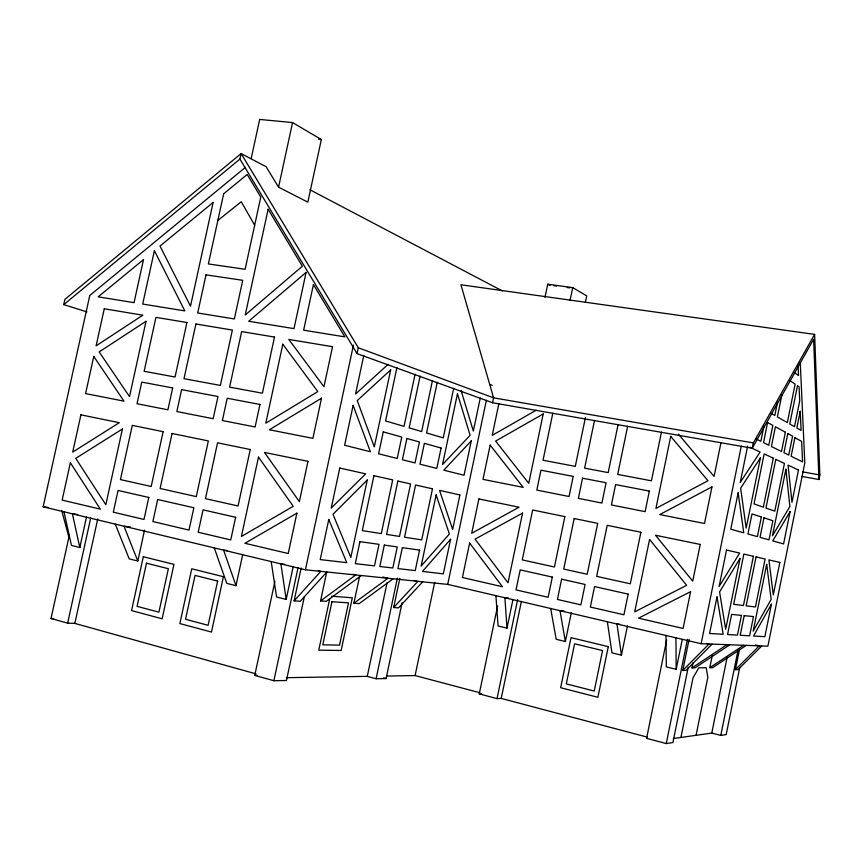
<?xml version="1.0" encoding="UTF-8"?>
<svg xmlns="http://www.w3.org/2000/svg" width="863" height="863" viewBox="0 0 863 863"><rect width="100%" height="100%" fill="white"/><g stroke="black" fill="none" stroke-linecap="round" stroke-linejoin="round"><path stroke-width="1.29" d="M673.291 738.534L711.781 733.065L720.799 735.405L737.897 650.853M761.749 645.945L738.027 669.634L735.405 669.677L739.526 649.3M739.656 667.962L726.193 734.596L720.799 735.405M818.933 479.515L819.85 474.974L814.618 334.391L460.928 284.779L493.593 397.832L492.557 402.741L752.245 448.221L813.636 339.256L818.933 479.515L801.77 476.408M666.678 639.915L646.581 738.34L666.247 743.561L672.903 742.568L688.221 667.293M720.993 442.514L714.079 476.43L678.372 434.111M665.966 635.481L666.322 666.905L676.182 669.3L682.266 639.418M666.247 743.561L687.487 639.278M712.083 644.122L685.988 670.432L682.752 670.486L689.095 639.354M729.828 644.769L695.06 667.854L692.007 667.886L693.065 662.676M680.907 737.455L693.032 677.779L698.825 667.811L706.193 667.735L707.833 677.336L696.074 735.298M245.308 167.444L89.774 295.48L43.15 506.797L305.416 569.796L447.724 584.391L701.123 643.712L741.285 446.139M747.617 446.16L740.249 482.449L760.13 452.029L749.99 447.271M752.245 448.221L753.323 442.913L814.618 334.391M746.333 645.384L712.644 667.671L709.796 667.692L712.191 655.869M763.895 426.139L760.832 441.284L756.171 438.987M777.509 402.277L774.834 415.481L770.67 413.107M711.781 733.065L727.261 656.646M781.91 394.628L777.39 416.937L787.336 422.59L795.125 384.132L789.699 380.486M661.436 432.158L651.446 480.82L617.703 474.413L627.638 426.246M607.336 621.759L611.975 652.86L621.446 655.168L627.444 625.977M585.416 417.552L575.287 466.365L543.032 460.238L552.816 413.215M594.499 420.443L584.629 468.134L608.188 472.611L618.102 424.574M550.68 608.491L556.204 639.31L565.362 641.533L571.284 612.892M544.974 297.368L547.725 284.218L572.719 287.627L586.732 295.89L585.384 302.363M647.444 737.185L501.22 698.404L497.034 698.62L479.267 693.895L497.617 605.912M570.044 300.497L572.719 287.627M495.891 595.664L498.091 625.988L507.002 628.156L512.902 599.817M497.034 698.62L517.649 599.58M501.22 698.404L521.425 601.263M286.387 677.692L367.271 676.355L376.106 678.739L386.106 678.545L402.104 602.73M453.679 388.35L443.248 437.865L426.57 432.967L437.261 382.352M386.786 676.031L415.092 675.567L434.693 582.374M480.27 398.016L473.323 431.058L461.166 390.799M447.724 584.391L486.398 400.195M498.836 403.819L492.223 435.351L536.225 410.205M396.915 367.638L385.588 420.95L404.035 426.354L415.071 374.262M393.15 578.793L359.202 603.604L353.895 603.237L359.731 575.707M420.119 376.095L409.148 427.865L421.673 431.532L432.439 380.605M367.271 676.355L387.088 582.698M376.106 678.739L397.358 578.178M422.697 581.824L398.555 607.876L393.657 607.541L399.806 578.404M304.38 596.549L286.451 680.486L273.873 680.734L254.758 675.395L274.909 581.382M271.198 561.576L276.591 597.013L286.182 599.418L293.215 566.56M273.873 680.734L298.037 567.714M326.84 571.996L300.281 601.252L294.121 600.842L301.133 568.037M305.416 569.796L353.431 345.06M492.557 402.741L357.055 353.625L358.307 347.778L241.111 153.571L64.919 299.353L63.743 304.639L86.904 311.877M363.765 355.524L355.556 394.003L388.156 364.305M361.295 575.524L326.29 601.328L320.561 600.928L326.689 572.158M329.72 598.76L318.771 650.173L341.144 650.475L352.331 597.789L331.575 596.214M251.176 158.576L259.677 119.439L292.557 122.568L321.338 139.526L307.843 202.147L278.566 187.185L266.117 166.721L241.111 153.571L239.914 159.072L63.743 304.639M214.272 547.897L226.796 583.377L235.998 585.686L242.622 554.941M115.264 524.121L129.202 558.868L137.81 561.036L144.553 530.119M278.566 187.185L292.557 122.568M255.998 673.874L74.844 623.399L67.638 623.151L51.014 618.512L69.396 534.909M63.981 511.802L71.467 545.427L79.806 547.53L86.516 516.98M67.638 623.151L90.701 518.027M74.844 623.399L97.746 518.933M294.121 600.842L320.82 571.382L318.231 570.756M393.657 607.541L417.929 581.338M682.752 670.486L709.008 644.003L706.517 643.42M735.405 669.677L759.257 645.858L755.362 644.952M217.843 220.464L241.262 201.748L254.671 225.254M320.561 600.928L355.739 574.952L353.172 574.348M353.895 603.237L388.005 578.264L382.784 577.034M692.007 667.886L726.959 644.661M709.796 667.692L743.669 645.287M479.267 693.895L481.392 693.809M254.758 675.395L257.325 675.362M701.123 643.712L767.876 646.171L804.801 462.989L800.281 362.633M51.014 618.512L53.646 618.609M619.656 624.186L616.969 624.014L621.446 655.168M563.841 610.982L559.99 610.67L565.362 641.533M508.447 598.102L504.898 597.779L507.002 628.156M318.663 139.256L321.338 139.526M284.671 564.305L280.896 563.906L286.182 599.418M227.519 550.594L223.603 550.141L235.998 585.686M130.496 527.034L123.992 526.214L137.81 561.036M73.711 513.992L77.638 514.51M43.15 506.797L48.35 507.487M553.96 285.718L556.613 286.074M567.25 287.53L569.904 287.897M753.323 442.913L493.593 397.832L358.307 347.778M802.687 471.888L819.85 474.974M414.1 580.432L416.656 581.036M415.092 675.567L479.645 692.687M383.604 677.865L386.106 678.545M489.709 384.413L492.223 385.34M309.871 189.731L502.406 290.96M547.725 284.218L549.947 285.491M794.284 372.579L798.523 375.545L798.038 365.125M239.914 159.072L357.055 353.625M61.694 510.497L69.202 538.415M72.406 513.819L79.806 547.53M675.945 637.822L676.182 669.3M741.446 615.373L737.455 635.103L727.552 634.532L731.641 614.38L741.446 615.373M753.41 556.279L743.442 605.502L733.679 604.316L743.863 554.057L753.41 556.279M761.36 516.98L757.39 536.624L747.93 533.981L751.997 513.938L761.36 516.98M773.27 458.188L763.356 507.174L754.025 503.916L764.154 453.916L773.27 458.188M744.186 615.643L740.217 635.265L749.602 635.804L753.496 616.581L744.186 615.643M756.064 556.894L746.161 605.837L755.438 606.969L765.125 559.008L756.064 556.894M763.971 517.832L760.023 537.358L768.998 539.86L772.87 520.723L763.971 517.832M775.805 459.375L765.945 508.08L774.801 511.166L784.445 463.431L775.805 459.375M785.395 432.223L781.5 451.489L771.403 446.505L775.395 426.786L785.395 432.223M787.822 433.539L783.949 452.697L788.76 455.081L792.59 436.139L787.822 433.539M797.488 385.718L789.753 423.97L794.51 426.667L799.721 400.874L799.052 386.775L797.488 385.718M766.689 564.359L753.183 631.177L771.155 599.354L766.689 564.359M785.891 469.299L772.461 535.794L789.882 506.505L785.891 469.299M794.877 437.714L791.134 456.247L802.579 461.899L801.619 441.371L794.877 437.714M800.206 411.327L796.84 427.994L801.101 430.421L800.206 411.327M771.425 604.176L764.866 636.689L753.518 636.031L771.425 604.176M779.839 562.439L773.302 594.887L768.901 559.893L779.839 562.439M790.109 511.554L783.582 543.917L772.741 540.896L790.109 511.554M798.48 470.011L791.975 502.309L788.048 465.114L798.48 470.011M690.594 591.662L683.097 628.458L638.534 618.167L690.594 591.662M700.217 544.434L692.73 581.155L655.524 535.254L700.217 544.434M711.953 486.883L704.488 523.485L659.764 514.575L711.953 486.883M717.002 596.926L709.569 633.485L723.183 634.273L717.002 596.926M726.527 550.011L719.116 586.484L739.645 553.075L726.527 550.011M738.145 492.827L730.756 529.202L743.755 532.816L738.145 492.827M740.033 558.447L725.675 629.289L719.58 591.921L740.033 558.447M760.465 457.692L746.171 528.167L740.648 488.178L760.465 457.692M767.585 422.546L763.518 442.622L768.804 445.232L772.827 425.383L767.585 422.546M602.547 650.573L594.229 691.026L566.301 683.884L574.585 643.776L602.547 650.573M608.296 646.657L597.886 697.293L560.659 687.714L571.004 637.649L608.296 646.657M628.178 594.132L623.927 614.801L590.346 607.045L594.575 586.581L628.178 594.132M640.885 532.244L630.303 583.798L596.678 576.355L607.207 525.319L640.885 532.244M649.332 491.09L645.114 511.662L611.403 504.941L615.61 484.585L649.332 491.09M649.569 539.407L634.715 611.856L686.646 585.308L649.569 539.407M670.713 436.376L655.923 508.447L707.984 480.713L670.713 436.376M552.331 577.099L548.134 597.304L516.031 589.882L520.195 569.882L552.331 577.099M564.866 516.624L554.424 567.002L522.277 559.893L532.665 510.001L564.866 516.624M573.205 476.408L569.041 496.505L536.818 490.087L540.961 470.184L573.205 476.408M561.619 579.181L557.422 599.44L580.875 604.855L585.092 584.456L561.619 579.181M574.186 518.534L563.722 569.062L587.196 574.262L597.703 523.366L574.186 518.534M582.536 478.21L578.361 498.361L601.899 503.053L606.096 482.751L582.536 478.21M522.547 513.107L508.016 582.805L475.071 539.148L522.547 513.107M543.215 413.96L528.76 483.312L495.621 441.069L543.215 413.96M419.569 550.109L415.254 570.594L397.908 568.588L402.331 547.66L419.569 550.109M432.503 488.803L421.727 539.882L404.542 537.207L415.567 485.017L432.503 488.803M441.101 448.037L436.797 468.415L419.968 464.186L424.369 443.366L441.101 448.037M436.139 494.931L421.144 566.052L449.386 533.97L436.139 494.931M457.455 393.755L442.546 464.521L470.119 435.297L457.455 393.755M450.583 539.278L443.323 573.841L422.46 571.425L450.583 539.278M459.903 494.931L452.654 529.418L439.537 490.378L459.903 494.931M471.263 440.864L464.035 475.254L443.798 470.173L471.263 440.864M469.634 543.097L462.417 577.509L502.46 586.754L469.634 543.097M478.889 498.954L471.694 533.28L519.051 507.207L478.889 498.954M490.173 445.125L483 479.364L523.194 487.368L490.173 445.125M331.953 601.716L322.784 644.812L339.526 645.146L348.512 602.859L331.953 601.716M367.271 480.001L350.81 557.455L332.999 514.283L367.271 480.001M390.68 369.882L374.305 446.894L357.25 400.583L390.68 369.882M359.947 541.63L355.276 563.647L374.466 565.869L379.03 544.348L359.947 541.63M373.949 475.707L362.287 530.626L381.306 533.593L392.687 479.904L373.949 475.707M383.258 431.888L378.609 453.787L397.228 458.469L401.77 437.056L383.258 431.888M384.326 545.092L379.796 566.484L392.816 567.994L397.271 546.937L384.326 545.092M397.886 481.069L386.581 534.413L399.493 536.419L410.594 483.906L397.886 481.069M406.905 438.49L402.395 459.763L415.027 462.935L419.461 441.996L406.905 438.49M296.894 513.14L288.242 553.517L244.909 543.291L296.894 513.14M307.983 461.327L299.364 501.608L264.477 452.428L307.983 461.327M321.511 398.199L312.913 438.35L269.353 429.774L321.511 398.199M332.535 346.699L323.959 386.743L288.803 339.429L332.535 346.699M328.781 519.494L320.227 559.591L346.775 562.665L328.781 519.494M339.763 468.059L331.23 508.059L365.664 473.852L339.763 468.059M353.129 405.383L344.628 445.243L370.367 451.716L353.129 405.383M217.659 581.079L208.112 625.297L185.545 619.278L195.038 575.394L217.659 581.079M235.631 517.293L230.745 539.936L198.188 532.244L203.042 509.85L235.631 517.293M250.248 449.515L238.069 505.977L205.459 498.663L217.552 442.816L250.248 449.515M259.968 404.456L255.114 426.969L222.384 420.529L227.206 398.253L259.968 404.456M274.499 337.055L262.395 393.204L229.612 387.131L241.64 331.597L274.499 337.055M223.409 576.7L211.478 632.061L179.882 623.571L191.748 568.803L223.409 576.7M258.501 457.11L241.403 536.484L293.237 506.301L258.501 457.11M282.816 344.261L265.804 423.183L317.821 391.575L282.816 344.261M306.095 272.395L293.992 328.62L248.695 321.273L306.095 272.395M313.431 284.585L303.625 330.184L344.876 336.872L313.431 284.585M148.792 497.466L144.002 519.45L113.301 512.191L118.058 490.454L148.792 497.466M163.139 431.683L151.187 486.484L120.432 479.591L132.298 425.362L163.139 431.683M172.676 387.94L167.907 409.796L137.034 403.722L141.769 382.093L172.676 387.94M186.937 322.514L175.049 377.023L144.132 371.295L155.933 317.368L186.937 322.514M213.107 202.449L190.496 306.192L160 246.063L213.107 202.449M143.301 556.743L131.575 610.583L162.136 618.803L173.948 564.37L143.301 556.743M206.009 274.844L197.692 312.989L234.358 318.943L242.73 280.313L206.009 274.844M223.657 193.787L208.371 263.949L245.124 269.288L260.777 197.066L247.185 174.477L223.657 193.787M157.692 499.504L152.891 521.554L189.019 530.087L193.862 507.757L157.692 499.504M172.071 433.506L160.097 488.49L196.279 496.603L208.35 440.939L172.071 433.506M181.618 389.634L176.85 411.554L213.161 418.706L217.983 396.516L181.618 389.634M195.912 324.003L184.002 378.684L220.378 385.416L232.384 330.065L195.912 324.003M146.473 563.205L137.077 606.355L158.911 612.169L168.35 568.695L146.473 563.205M268.134 209.288L245.243 314.973L302.363 266.203L268.134 209.288M143.495 259.623L134.045 302.665L98.155 296.84L143.495 259.623M154.401 250.658L142.697 304.067L184.833 310.907L154.401 250.658M122.427 428.987L105.825 504.726L75.739 458.361L122.427 428.987M146.02 321.284L129.515 396.613L99.169 351.91L146.02 321.284M70.367 462.762L62.147 500.109L100.335 509.138L70.367 462.762M80.917 414.844L72.708 452.104L119.277 422.697L80.917 414.844M93.776 356.441L85.599 393.593L124.002 401.155L93.776 356.441M104.272 308.781L96.106 345.847L142.837 315.189L104.272 308.781"/></g></svg>
